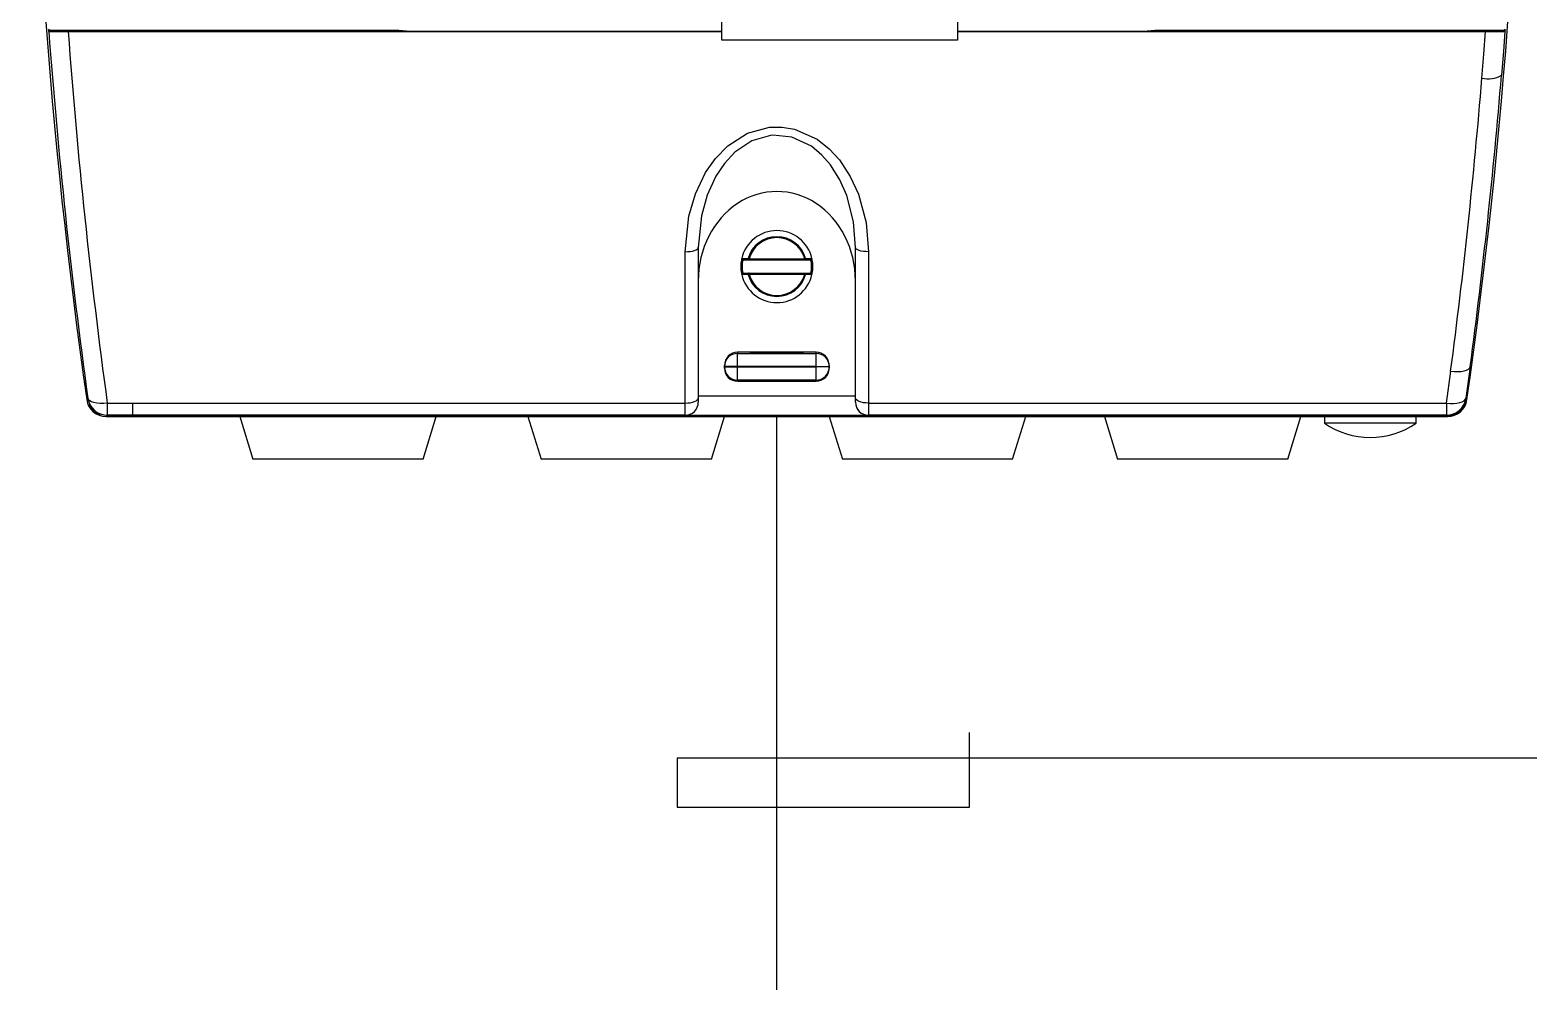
# Model space of a CAD drawing. Header units: millimetres. Extents: x 0 to 210250, y 0 to 148500.
# Drawn here: x 23511 to 31561, y 119349 to 124478 of the extents above; entities that cross this region are included whole.
import ezdxf

# ---------------------------------------------------------------- set-up
doc = ezdxf.new("R2010")
doc.units = ezdxf.units.MM
doc.header["$LTSCALE"] = 250
doc.header["$MEASUREMENT"] = 0
doc.layers.get('0').update_dxf_attribs({"lineweight": 25})
doc.layers.add('1', color=1, linetype='Continuous')
doc.layers.add('원격검침', color=3, linetype='Continuous')

msp = doc.modelspace()

# ---------------------------------------------------------------- linework, layer by layer
at = {"color": 4}
msp.add_line((27500.4, 119349), (27500.4, 122413.1), dxfattribs=at)
at = {"layer": '1'}
for p, q in [((28530, 120325.4), (28530, 120723.9)), ((31560.9, 120587.1), (26968.3, 120587.1)), ((26968.3, 120587.1), (26968.3, 120325.4)), ((26968.3, 120325.4), (28530, 120325.4))]:
    msp.add_line(p, q, dxfattribs=at)
at = {"layer": '원격검침', "color": 3}
for p, q in [((27206.5, 124425.1), (27206.5, 125068.9)), ((28466.2, 125068.9), (28466.2, 124425.1)), ((23612.3, 124482.2), (23608.1, 124477.6)), ((23608.1, 124477.6), (23793.3, 124477.6)), ((23608.1, 124477.6), (23608.6, 124470.6)), ((23610.5, 124470.6), (23608.6, 124470.6)), ((23610.5, 124470.6), (23714.2, 124470.6)), ((23714.2, 124470.6), (27206.5, 124470.6)), ((23793.3, 124477.6), (25481.5, 124477.6)), ((23793.3, 124477.6), (23793.9, 124470.6)), ((24231.2, 124470.6), (24231.2, 124477.6)), ((25481.5, 124477.6), (25540.9, 124471.7)), ((25540.9, 124471.7), (25645.8, 124471.7)), ((25645.8, 124471.7), (25750.8, 124471.7)), ((25645.8, 124471.7), (25645.8, 124470.6)), ((25649.2, 124470.6), (25649.2, 124471.7)), ((25747.5, 124471.7), (25747.5, 124470.6)), ((25750.8, 124471.7), (27115.5, 124471.7)), ((25750.8, 124470.6), (25750.8, 124471.7)), ((27115.5, 124471.7), (27185.5, 124471.7)), ((27115.5, 124471.7), (27115.5, 124470.6)), ((27118.8, 124470.6), (27118.8, 124471.7)), ((27182.1, 124471.7), (27182.1, 124470.6)), ((27185.5, 124471.7), (27206.5, 124471.7)), ((27185.5, 124470.6), (27185.5, 124471.7)), ((28466.2, 124471.7), (29250, 124471.7)), ((28466.2, 124470.6), (31286.6, 124470.6)), ((29250, 124471.7), (29354.9, 124471.7)), ((29250, 124471.7), (29250, 124470.6)), ((29253.3, 124470.6), (29253.3, 124471.7)), ((29351.6, 124471.7), (29351.6, 124470.6)), ((29354.9, 124471.7), (29459.9, 124471.7)), ((29354.9, 124470.6), (29354.9, 124471.7)), ((29459.9, 124471.7), (29519.3, 124477.6)), ((29519.3, 124477.6), (31207.5, 124477.6)), ((30390.7, 124477.6), (30390.7, 124470.6)), ((30390.7, 124477.6), (30390.7, 124470.6)), ((30950.6, 124470.6), (30950.6, 124477.6)), ((30950.6, 124477.6), (30950.6, 124470.6)), ((31034.5, 124470.6), (31034.5, 124477.6)), ((31206.9, 124470.6), (31207.5, 124477.6)), ((31207.5, 124477.6), (31392.7, 124477.6)), ((31277.5, 124349.7), (31286.6, 124470.6)), ((31286.6, 124470.6), (31390.3, 124470.6)), ((31390.3, 124470.6), (31382.2, 124363.9)), ((31392.7, 124477.6), (31388.5, 124482.2)), ((31390.3, 124470.6), (31392.2, 124470.6)), ((31392.1, 124470.6), (31392.7, 124477.6)), ((28466.2, 124425.1), (27206.5, 124425.1)), ((31267.4, 124221.9), (31277.5, 124349.7)), ((31382.2, 124363.9), (31372, 124236.9)), ((27238, 123859.1), (27343.7, 123926.6)), ((27343.7, 123926.6), (27460.7, 123958.8)), ((27466.4, 123915.1), (27366.1, 123886.1)), ((27460.7, 123958.8), (27528, 123959.9)), ((27478.3, 123916.2), (27466.4, 123915.1)), ((27581, 123906), (27478.3, 123916.2)), ((27528, 123959.9), (27594.5, 123948.8)), ((27685, 123857), (27581, 123906)), ((27594.5, 123948.8), (27715.8, 123894.3)), ((27715.8, 123894.3), (27779.9, 123843.8)), ((27172.9, 123792.7), (27238, 123859.1)), ((27275.5, 123825.3), (27220.1, 123766)), ((27366.1, 123886.1), (27275.5, 123825.3)), ((27741, 123810.5), (27685, 123857)), ((27779.9, 123843.8), (27835, 123783.9)), ((27119.7, 123717.1), (27172.9, 123792.7)), ((27220.1, 123766), (27174.1, 123697.4)), ((27787.2, 123757.6), (27741, 123810.5)), ((27837.5, 123677.5), (27787.2, 123757.6)), ((27835, 123783.9), (27892.9, 123696.5)), ((27065.1, 123603.4), (27119.7, 123717.1)), ((27174.1, 123697.4), (27127.5, 123595.7)), ((27874.1, 123593.4), (27837.5, 123677.5)), ((27892.9, 123696.5), (27936.3, 123601.8)), ((27030, 123483), (27065.1, 123603.4)), ((27127.5, 123595.7), (27097.2, 123486.3)), ((27909.4, 123454), (27874.1, 123593.4)), ((27936.3, 123601.8), (27977.2, 123449.8)), ((27010.5, 123293.8), (27030, 123483)), ((27097.2, 123486.3), (27080.5, 123315.5)), ((27920.3, 123315.5), (27909.4, 123454)), ((27977.2, 123449.8), (27990.3, 123293.8)), ((27010.5, 123293.8), (27024.2, 123294.3)), ((27010.5, 122484.9), (27010.5, 123293.8)), ((27024.2, 123294.3), (27037.3, 123295.5)), ((27037.3, 123295.5), (27049.4, 123297.5)), ((27049.4, 123297.5), (27060, 123300.2)), ((27060, 123300.2), (27068.7, 123303.5)), ((27068.7, 123303.5), (27075.2, 123307.2)), ((27075.2, 123307.2), (27079.2, 123311.2)), ((27079.2, 123311.2), (27080.5, 123315.5)), ((27080.5, 123315.5), (27080.5, 122511.6)), ((27351.6, 123249.4), (27311.1, 123249.4)), ((27312.8, 123257.5), (27322.9, 123257.5)), ((27322.9, 123257.5), (27346.9, 123257.7)), ((27346.9, 123257.7), (27346.8, 123256.2)), ((27346.8, 123256.2), (27346.9, 123254.7)), ((27346.9, 123257.7), (27351.6, 123256.4)), ((27346.9, 123254.7), (27347.3, 123253.2)), ((27347.3, 123253.2), (27347.9, 123251.9)), ((27347.9, 123251.9), (27348.7, 123250.9)), ((27348.7, 123250.9), (27349.6, 123250.1)), ((27349.6, 123250.1), (27350.6, 123249.6)), ((27350.6, 123249.6), (27351.6, 123249.4)), ((27351.6, 123256.4), (27351.6, 123249.4)), ((27351.6, 123256.4), (27649.1, 123256.4)), ((27649.1, 123249.4), (27351.6, 123249.4)), ((27653.9, 123257.7), (27649.1, 123256.4)), ((27649.1, 123249.4), (27649.1, 123256.4)), ((27649.1, 123249.4), (27650.2, 123249.6)), ((27689.6, 123249.4), (27649.1, 123249.4)), ((27650.2, 123249.6), (27651.2, 123250.1)), ((27651.2, 123250.1), (27652.1, 123250.9)), ((27652.1, 123250.9), (27652.9, 123251.9)), ((27652.9, 123251.9), (27653.5, 123253.2)), ((27653.5, 123253.2), (27653.8, 123254.7)), ((27653.8, 123254.7), (27654, 123256.2)), ((27654, 123256.2), (27653.9, 123257.7)), ((27653.9, 123257.7), (27664, 123257.6)), ((27664, 123257.6), (27688, 123257.5)), ((27921.6, 123311.2), (27920.3, 123315.5)), ((27920.3, 122511.6), (27920.3, 123315.5)), ((27925.6, 123307.2), (27921.6, 123311.2)), ((27932.1, 123303.5), (27925.6, 123307.2)), ((27940.8, 123300.2), (27932.1, 123303.5)), ((27951.4, 123297.5), (27940.8, 123300.2)), ((27963.5, 123295.5), (27951.4, 123297.5)), ((27976.6, 123294.3), (27963.5, 123295.5)), ((27990.3, 123293.8), (27976.6, 123294.3)), ((27990.3, 123293.8), (27990.3, 122484.9)), ((27311.1, 123179.4), (27351.6, 123179.4)), ((27336.8, 123171.1), (27312.8, 123171.3)), ((27346.9, 123171.1), (27336.8, 123171.1)), ((27346.9, 123174.1), (27346.8, 123172.6)), ((27346.8, 123172.6), (27346.9, 123171.1)), ((27347.3, 123175.6), (27346.9, 123174.1)), ((27351.6, 123172.4), (27346.9, 123171.1)), ((27347.9, 123176.8), (27347.3, 123175.6)), ((27348.7, 123177.9), (27347.9, 123176.8)), ((27349.6, 123178.7), (27348.7, 123177.9)), ((27350.6, 123179.2), (27349.6, 123178.7)), ((27351.6, 123179.4), (27350.6, 123179.2)), ((27351.6, 123179.4), (27351.6, 123172.4)), ((27351.6, 123179.4), (27649.1, 123179.4)), ((27649.1, 123172.4), (27351.6, 123172.4)), ((27649.1, 123179.4), (27650.2, 123179.2)), ((27649.1, 123172.4), (27649.1, 123179.4)), ((27649.1, 123179.4), (27689.6, 123179.4)), ((27649.1, 123172.4), (27653.9, 123171.1)), ((27650.2, 123179.2), (27651.2, 123178.7)), ((27651.2, 123178.7), (27652.1, 123177.9)), ((27652.1, 123177.9), (27652.9, 123176.8)), ((27652.9, 123176.8), (27653.5, 123175.6)), ((27653.5, 123175.6), (27653.8, 123174.1)), ((27653.8, 123174.1), (27654, 123172.6)), ((27654, 123172.6), (27653.9, 123171.1)), ((27677.9, 123171.2), (27653.9, 123171.1)), ((27688, 123171.3), (27677.9, 123171.2)), ((27220.5, 122680.2), (27220.5, 122686.3)), ((27290.4, 122756.3), (27290.4, 122750.2)), ((27360.4, 122756.3), (27290.4, 122756.3)), ((27290.4, 122680.2), (27290.4, 122750.2)), ((27290.4, 122750.2), (27710.3, 122750.2)), ((27360.4, 122751.4), (27360.4, 122756.3)), ((27640.4, 122756.3), (27360.4, 122756.3)), ((27640.4, 122751.4), (27360.4, 122751.4)), ((27640.4, 122751.4), (27640.4, 122756.3)), ((27710.3, 122756.3), (27640.4, 122756.3)), ((27710.3, 122750.2), (27710.3, 122756.3)), ((27710.3, 122680.2), (27710.3, 122750.2)), ((27780.3, 122686.3), (27780.3, 122680.2)), ((27220.5, 122677.8), (27220.5, 122680.2)), ((27290.4, 122680.2), (27220.5, 122680.2)), ((27220.5, 122677.8), (27290.4, 122677.8)), ((27220.5, 122671.7), (27220.5, 122677.8)), ((27290.4, 122680.2), (27290.4, 122677.8)), ((27710.3, 122680.2), (27290.4, 122680.2)), ((27290.4, 122677.8), (27710.3, 122677.8)), ((27290.4, 122607.8), (27290.4, 122677.8)), ((27710.3, 122607.8), (27290.4, 122607.8)), ((27290.4, 122607.8), (27290.4, 122601.7)), ((27360.4, 122606.6), (27640.4, 122606.6)), ((27360.4, 122606.6), (27360.4, 122601.7)), ((27360.4, 122604.2), (27640.4, 122604.2)), ((27640.4, 122606.6), (27640.4, 122601.7)), ((27710.3, 122677.8), (27710.3, 122680.2)), ((27710.3, 122680.2), (27780.3, 122680.2)), ((27710.3, 122607.8), (27710.3, 122677.8)), ((27780.3, 122677.8), (27710.3, 122677.8)), ((27710.3, 122601.7), (27710.3, 122607.8)), ((27780.3, 122680.2), (27780.3, 122677.8)), ((27780.3, 122677.8), (27780.3, 122671.7)), ((31077.6, 122484.9), (31100.4, 122654.5)), ((31100.4, 122654.5), (31120, 122652.9)), ((31120, 122652.9), (31138.9, 122652.8)), ((31138.9, 122652.8), (31156.4, 122654.1)), ((31156.4, 122654.1), (31171.9, 122656.7)), ((31171.9, 122656.7), (31184.9, 122660.7)), ((31204.4, 122678.7), (31181.5, 122510.2)), ((31184.9, 122660.7), (31194.8, 122665.8)), ((31194.8, 122665.8), (31201.4, 122671.9)), ((31201.4, 122671.9), (31204.4, 122678.7)), ((27080.5, 122524), (27920.3, 122524)), ((27290.4, 122601.7), (27360.4, 122601.7)), ((27360.4, 122601.7), (27640.4, 122601.7)), ((27640.4, 122601.7), (27710.3, 122601.7)), ((23817.5, 122508.1), (23818.8, 122509.6)), ((23818.8, 122509.6), (23819.3, 122510.2)), ((23822.3, 122503.1), (23819.3, 122510.2)), ((23829, 122496.8), (23822.3, 122503.1)), ((23838.9, 122491.5), (23829, 122496.8)), ((23851.9, 122487.3), (23838.9, 122491.5)), ((23867.4, 122484.6), (23851.9, 122487.3)), ((23884.9, 122483.2), (23867.4, 122484.6)), ((23903.7, 122483.3), (23884.9, 122483.2)), ((23923.2, 122484.9), (23903.7, 122483.3)), ((23923.2, 122484.9), (24057.2, 122484.9)), ((23923.2, 122484.9), (23923.2, 122420)), ((24057.2, 122484.9), (27010.5, 122484.9)), ((24057.2, 122484.9), (24057.2, 122420)), ((27010.5, 122484.9), (27024.2, 122485.4)), ((27010.5, 122420), (27010.5, 122484.9)), ((27024.2, 122485.4), (27037.3, 122487)), ((27037.3, 122487), (27049.4, 122489.4)), ((27049.4, 122489.4), (27060, 122492.7)), ((27060, 122492.7), (27068.7, 122496.8)), ((27068.7, 122496.8), (27075.2, 122501.4)), ((27075.2, 122501.4), (27079.2, 122506.4)), ((27079.2, 122506.4), (27080.5, 122511.6)), ((27080.5, 122511.6), (27080.5, 122490)), ((27080.5, 122490), (27080.5, 122489.9)), ((27921.6, 122506.4), (27920.3, 122511.6)), ((27920.3, 122490), (27920.3, 122511.6)), ((27920.3, 122489.9), (27920.3, 122490)), ((27925.6, 122501.4), (27921.6, 122506.4)), ((27932.1, 122496.8), (27925.6, 122501.4)), ((27940.8, 122492.7), (27932.1, 122496.8)), ((27951.4, 122489.4), (27940.8, 122492.7)), ((27963.5, 122487), (27951.4, 122489.4)), ((27976.6, 122485.4), (27963.5, 122487)), ((27990.3, 122484.9), (27976.6, 122485.4)), ((27990.3, 122484.9), (31077.6, 122484.9)), ((27990.3, 122484.9), (27990.3, 122420)), ((31077.6, 122484.9), (31097.1, 122483.3)), ((31077.6, 122484.9), (31077.6, 122420)), ((31097.1, 122483.3), (31115.9, 122483.2)), ((31115.9, 122483.2), (31133.4, 122484.6)), ((31133.4, 122484.6), (31148.9, 122487.3)), ((31148.9, 122487.3), (31161.9, 122491.5)), ((31161.9, 122491.5), (31171.8, 122496.8)), ((31171.8, 122496.8), (31178.5, 122503.1)), ((31178.5, 122503.1), (31181.5, 122510.2)), ((31181.5, 122510.2), (31182.3, 122509.3)), ((31182.3, 122509.3), (31182.4, 122509.1)), ((31182.4, 122509.1), (31183.3, 122508.1)), ((23919.2, 122415.3), (23917.2, 122413.1)), ((23917.2, 122413.1), (31083.6, 122413.1)), ((23917.2, 122413.1), (31083.6, 122413.1)), ((23921.1, 122417.6), (23919.2, 122415.3)), ((31079.9, 122417.3), (23920.8, 122417.3)), ((23922.3, 122418.9), (23921.1, 122417.6)), ((23921.1, 122417.6), (31079.7, 122417.6)), ((23923.2, 122420), (23922.3, 122418.9)), ((24057.2, 122420), (23923.2, 122420)), ((27010.5, 122420), (24057.2, 122420)), ((24631.1, 122413.1), (24701.1, 122185.6)), ((25610.9, 122185.6), (25680.8, 122413.1)), ((26170.7, 122413.1), (26240.7, 122185.6)), ((27010.5, 122419.1), (27010.5, 122420)), ((27990.3, 122419.1), (27010.5, 122419.1)), ((27150.5, 122185.6), (27220.5, 122413.1)), ((27780.3, 122413.1), (27850.3, 122185.6)), ((31077.6, 122420), (27990.3, 122420)), ((27990.3, 122420), (27990.3, 122419.1)), ((28760.1, 122185.6), (28830.1, 122413.1)), ((29250, 122413.1), (29319.9, 122185.6)), ((30229.7, 122185.6), (30299.7, 122413.1)), ((30425.7, 122413.1), (30425.7, 122378.1)), ((30875.7, 122378.1), (30425.7, 122378.1)), ((30915.6, 122378.1), (30875.7, 122378.1)), ((30915.6, 122378.1), (30915.6, 122413.1)), ((31078.5, 122418.9), (31077.6, 122420)), ((31079.7, 122417.6), (31078.5, 122418.9)), ((31081.6, 122415.3), (31079.7, 122417.6)), ((31083.6, 122413.1), (31081.6, 122415.3)), ((25610.9, 122185.6), (24701.1, 122185.6)), ((27150.5, 122185.6), (26240.7, 122185.6)), ((28760.1, 122185.6), (27850.3, 122185.6)), ((30229.7, 122185.6), (29319.9, 122185.6))]:
    msp.add_line(p, q, dxfattribs=at)
for centre, radius, start, end in [((53743.4, 126769.5), 30232.6, 171.88762, 188.11238), ((53743.4, 126769.5), 30232.6, 171.88763, 188.11237), ((1257.4, 126769.5), 30232.6, 351.88762, 8.11238), ((1257.4, 126769.5), 30232.6, 351.88763, 8.11237), ((54571.2, 126776.7), 31046.5, 184.25985, 187.89885), ((55149.1, 126776.2), 31519.4, 184.19487, 187.82492), ((-149.9, 126776.5), 31520.9, 352.48593, 355.35147), ((428.6, 126776.9), 31047.5, 352.41489, 355.30721), ((31302, 124353.2), 135.8, 255.2262, 301.02938), ((27500.4, 123214.4), 192.5, 12.94055, 167.05945), ((27500.4, 123214.4), 159.5, 15.76354, 164.23646), ((27500.4, 123214.4), 154.6, 15.76354, 164.23646), ((27500.4, 123214.4), 192.5, 169.52432, 190.47568), ((27500.4, 123214.4), 192.5, 167.05945, 169.52432), ((27500.4, 123214.4), 185.5, 169.12428, 190.87572), ((27500.4, 123214.4), 185.5, 349.12428, 10.87572), ((27500.4, 123214.4), 192.5, 10.47568, 12.94055), ((27500.4, 123214.4), 192.5, 349.52432, 10.47568), ((27500.4, 123214.4), 192.5, 190.47568, 192.94055), ((27500.4, 123214.4), 192.5, 192.94055, 347.05945), ((27500.4, 123214.4), 159.5, 195.76354, 344.23646), ((27500.4, 123214.4), 154.6, 195.76354, 344.23646), ((27500.4, 123214.4), 192.5, 347.05945, 349.52432), ((27290.4, 122680.2), 70, 89.99564, 180), ((27710.3, 122680.2), 70, 0, 90.00436), ((27290.4, 122677.8), 70, 180, 270.00436), ((27710.3, 122677.8), 70, 269.99564, 0), ((23917.2, 122518.1), 105, 188.11187, 270.0005), ((23917.2, 122518.1), 105, 188.11378, 270.00048), ((23923.2, 122525), 105, 188.10539, 269.9956), ((23918.1, 122517.1), 98.8, 202.83001, 250.819), ((27010.5, 122490), 70, 269.99891, 0), ((27009.6, 122489.9), 70.9, 270.7226, 359.978), ((27990.3, 122490), 70, 180, 270.00109), ((27991.2, 122490), 70.9, 180.05875, 269.24065), ((31077.6, 122525), 105, 270.0044, 351.89461), ((31079.5, 122522.3), 104.7, 270.07837, 352.19233), ((31083.6, 122518.1), 105, 269.9995, 351.88813), ((31086.4, 122517), 102, 280.4982, 352.24425), ((30670.6, 122728), 427.1, 235.00798, 304.99202)]:
    msp.add_arc(centre, radius, start, end, dxfattribs=at)
for centre, major_axis, ratio, start_param, end_param in [((27500.4, 123137.4), (0, 478.2), 0.878106, 4.712389, 7.853982), ((27290.4, 122686.3), (0, 70), 0.999848, 0, 1.570796), ((27710.3, 122686.3), (0, 70), 0.999848, 4.712389, 6.283185), ((27290.4, 122671.7), (0, 70), 0.999848, 1.570796, 3.141593), ((27710.3, 122671.7), (0, 70), 0.999848, 3.141593, 4.712389)]:
    msp.add_ellipse(centre, major_axis=major_axis, ratio=ratio, start_param=start_param, end_param=end_param, dxfattribs=at)

doc.saveas('drawing.dxf')
